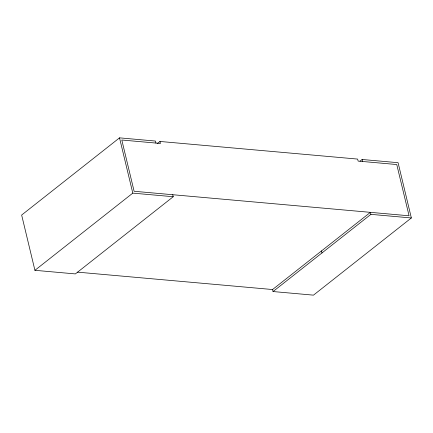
<?xml version="1.0" encoding="UTF-8"?>
<svg xmlns="http://www.w3.org/2000/svg" width="433" height="433" viewBox="0 0 433 433"><rect width="100%" height="100%" fill="white"/><g stroke="black" fill="none" stroke-linecap="round" stroke-linejoin="round"><path stroke-width="0.65" d="M155.95 143.063L155.469 141.055L119.524 137.851L21.65 215.039L34.921 270.311L75.353 273.916L173.232 196.728L172.751 194.715M157.331 143.529L159.961 141.456L357.647 159.084L358.129 161.092L396.763 164.54L409.071 215.791L134.111 191.272L121.803 140.016L160.443 143.464L159.961 141.456M34.921 270.311L132.796 193.123L173.232 196.728M360.034 161.141L362.14 159.485L398.079 162.689L411.35 217.961L313.476 295.149L273.039 291.544L272.557 289.536L370.431 212.343L370.913 214.357L273.039 291.544M370.913 214.357L411.35 217.961M77.561 272.146L272.557 289.536M362.14 159.485L362.621 161.493M321.492 250.94L321.979 252.953M119.524 137.851L132.796 193.123"/></g></svg>
